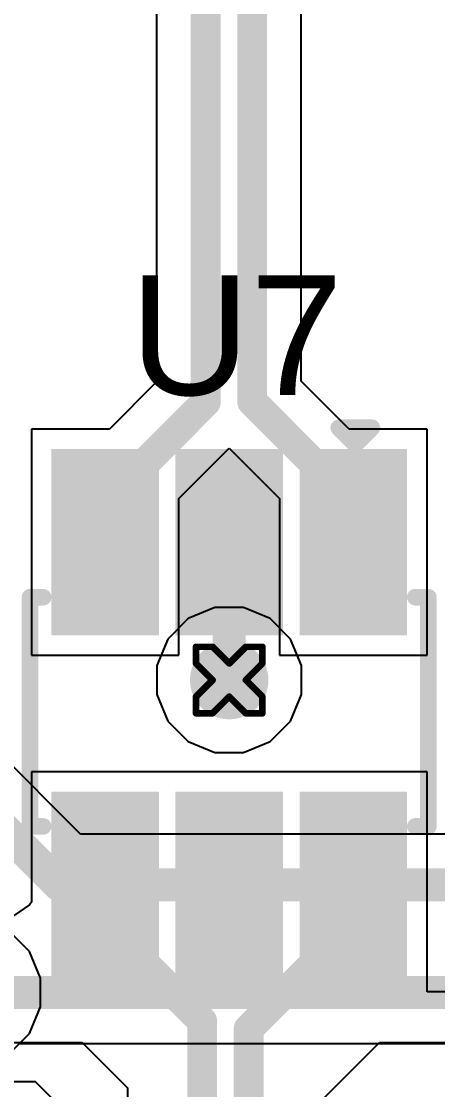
# Model space of a CAD drawing. Header units: inches. Extents: x -11 to 5379, y 0 to 5429.
# Drawn here: x 92.21 to 95.4, y 48.05 to 56.22 of the extents above; entities that cross this region are included whole.
import ezdxf

# ---------------------------------------------------------------- set-up
doc = ezdxf.new("R2010")
doc.units = ezdxf.units.IN
for name, color, linetype in [('Bottom Layer', 5, 'Continuous'), ('Drill Drawing', 1, 'Continuous'), ('GND', 16, 'Continuous'), ('PWR', 76, 'Continuous'), ('Top Layer', 1, 'Continuous'), ('Top Overlay', 2, 'Continuous'), ('Top Paste', 8, 'Continuous'), ('Top Solder', 216, 'Continuous'), ('Via Holes', 16, 'Continuous')]:
    doc.layers.add(name, color=color, linetype=linetype)
doc.styles.add('Arial', font='', dxfattribs={"height": 0.2})
doc.styles.get('Arial').set_extended_font_data('Arial')

# ---------------------------------------------------------------- blocks, each defined once
blk = doc.blocks.new('SOT_23_6_103')
at = {"layer": 'Top Layer'}
for points in [[(-1.92, 1.26), (-0.7, 1.26), (-0.7, 0.64), (-1.92, 0.64)], [(0.7, 1.26), (1.92, 1.26), (1.92, 0.64), (0.7, 0.64)], [(-1.92, 0.31), (-0.7, 0.31), (-0.7, -0.31), (-1.92, -0.31)], [(0.7, 0.31), (1.92, 0.31), (1.92, -0.31), (0.7, -0.31)], [(-1.92, -0.64), (-0.7, -0.64), (-0.7, -1.26), (-1.92, -1.26)], [(0.7, -0.64), (1.92, -0.64), (1.92, -1.26), (0.7, -1.26)]]:
    blk.add_hatch(color=1, dxfattribs=at).paths.add_polyline_path(points)
at = {"layer": 'Top Paste'}
for points in [[(-1.92, 1.26), (-0.7, 1.26), (-0.7, 0.64), (-1.92, 0.64)], [(0.7, 1.26), (1.92, 1.26), (1.92, 0.64), (0.7, 0.64)], [(-1.92, 0.31), (-0.7, 0.31), (-0.7, -0.31), (-1.92, -0.31)], [(0.7, 0.31), (1.92, 0.31), (1.92, -0.31), (0.7, -0.31)], [(-1.92, -0.64), (-0.7, -0.64), (-0.7, -1.26), (-1.92, -1.26)], [(0.7, -0.64), (1.92, -0.64), (1.92, -1.26), (0.7, -1.26)]]:
    blk.add_hatch(color=8, dxfattribs=at).paths.add_polyline_path(points)
at = {"layer": 'Top Solder'}
for points in [[(-2.0216, 1.3616), (-0.5984, 1.3616), (-0.5984, 0.5384), (-2.0216, 0.5384)], [(0.5984, 1.3616), (2.0216, 1.3616), (2.0216, 0.5384), (0.5984, 0.5384)], [(-2.0216, 0.4116), (-0.5984, 0.4116), (-0.5984, -0.4116), (-2.0216, -0.4116)], [(0.5984, 0.4116), (2.0216, 0.4116), (2.0216, -0.4116), (0.5984, -0.4116)], [(-2.0216, -0.5384), (-0.5984, -0.5384), (-0.5984, -1.3616), (-2.0216, -1.3616)], [(0.5984, -0.5384), (2.0216, -0.5384), (2.0216, -1.3616), (0.5984, -1.3616)]]:
    blk.add_hatch(color=216, dxfattribs=at).paths.add_polyline_path(points)
at = {"layer": 'Top Overlay'}
for points in [[(-0.889, 1.424, 0.127, 0.127, 0), (-0.889, 1.524, 0.127, 0.127, 0)], [(0.8636, 1.524, 0.127, 0.127, 0), (-0.889, 1.524, 0.127, 0.127, 0)], [(0.8636, 1.424, 0.127, 0.127, 0), (0.8636, 1.524, 0.127, 0.127, 0)], [(-2.1844, 0.8382, 0.127, 0.127, 0), (-2.1844, 1.0922, 0.127, 0.127, 0)], [(-2.0574, 0.9652, 0.127, 0.127, 0), (-2.1844, 1.0922, 0.127, 0.127, 0)], [(-2.1844, 0.8382, 0.127, 0.127, 0), (-2.0574, 0.9652, 0.127, 0.127, 0)], [(-0.889, -1.524, 0.127, 0.127, 0), (-0.889, -1.424, 0.127, 0.127, 0)], [(0.8636, -1.524, 0.127, 0.127, 0), (0.8636, -1.424, 0.127, 0.127, 0)], [(0.8636, -1.524, 0.127, 0.127, 0), (-0.889, -1.524, 0.127, 0.127, 0)]]:
    blk.add_lwpolyline(points, format="xyseb", dxfattribs=at)
for points in [[(-0.9207, 1.524, 0.0635, 0.0635, 1), (-0.8572, 1.524, 0.0635, 0.0635, 1)], [(-0.9207, 1.524, 0.0635, 0.0635, 1), (-0.8572, 1.524, 0.0635, 0.0635, 1)], [(0.8318, 1.524, 0.0635, 0.0635, 1), (0.8953, 1.524, 0.0635, 0.0635, 1)], [(0.8318, 1.524, 0.0635, 0.0635, 1), (0.8953, 1.524, 0.0635, 0.0635, 1)], [(-0.9207, 1.424, 0.0635, 0.0635, 1), (-0.8572, 1.424, 0.0635, 0.0635, 1)], [(0.8318, 1.424, 0.0635, 0.0635, 1), (0.8953, 1.424, 0.0635, 0.0635, 1)], [(-2.2161, 1.0922, 0.0635, 0.0635, 1), (-2.1526, 1.0922, 0.0635, 0.0635, 1)], [(-2.2161, 1.0922, 0.0635, 0.0635, 1), (-2.1526, 1.0922, 0.0635, 0.0635, 1)], [(-2.0892, 0.9652, 0.0635, 0.0635, 1), (-2.0257, 0.9652, 0.0635, 0.0635, 1)], [(-2.0892, 0.9652, 0.0635, 0.0635, 1), (-2.0257, 0.9652, 0.0635, 0.0635, 1)], [(-2.2161, 0.8382, 0.0635, 0.0635, 1), (-2.1526, 0.8382, 0.0635, 0.0635, 1)], [(-2.2161, 0.8382, 0.0635, 0.0635, 1), (-2.1526, 0.8382, 0.0635, 0.0635, 1)], [(-0.9207, -1.424, 0.0635, 0.0635, 1), (-0.8572, -1.424, 0.0635, 0.0635, 1)], [(0.8318, -1.424, 0.0635, 0.0635, 1), (0.8953, -1.424, 0.0635, 0.0635, 1)], [(-0.9207, -1.524, 0.0635, 0.0635, 1), (-0.8572, -1.524, 0.0635, 0.0635, 1)], [(-0.9207, -1.524, 0.0635, 0.0635, 1), (-0.8572, -1.524, 0.0635, 0.0635, 1)], [(0.8318, -1.524, 0.0635, 0.0635, 1), (0.8953, -1.524, 0.0635, 0.0635, 1)], [(0.8318, -1.524, 0.0635, 0.0635, 1), (0.8953, -1.524, 0.0635, 0.0635, 1)]]:
    blk.add_lwpolyline(points, format="xyseb", close=True, dxfattribs=at)

msp = doc.modelspace()

# ---------------------------------------------------------------- hatches: boundary and pattern name
at = {"layer": 'Bottom Layer'}
h = msp.add_hatch(color=5, dxfattribs=at)
edge = h.paths.add_edge_path()
edge.add_arc((93.8007, 51.181), 0.3, 0, 360)
at = {"layer": 'GND'}
h = msp.add_hatch(color=16, dxfattribs=at)
edge = h.paths.add_edge_path()
edge.add_arc((93.8007, 51.181), 0.3, 0, 360)
at = {"layer": 'PWR'}
h = msp.add_hatch(color=76, dxfattribs=at)
edge = h.paths.add_edge_path()
edge.add_arc((93.8007, 51.181), 0.3, 0, 360)
at = {"layer": 'Top Layer'}
h = msp.add_hatch(color=1, dxfattribs=at)
edge = h.paths.add_edge_path()
edge.add_arc((93.8007, 51.181), 0.3, 0, 360)
at = {"layer": 'Via Holes'}
h = msp.add_hatch(color=7, dxfattribs=at)
edge = h.paths.add_edge_path()
edge.add_arc((93.8007, 51.181), 0.15, 0, 360)

# ---------------------------------------------------------------- linework, layer by layer
at = {"layer": 'Bottom Layer'}
for p, q in [((92.6634, 50.0039), (90.8849, 51.7824)), ((95.9603, 50.0039), (92.6634, 50.0039)), ((92.197, 48.4038), (99.0725, 48.4038))]:
    msp.add_line(p, q, dxfattribs=at)
for points in [[(90.4965, 51.6215, 0.254, 0.254, 0), (92.5025, 49.6155, 0.254, 0.254, 0)], [(92.5025, 49.6155, 0.254, 0.254, 0), (96.3553, 49.6155, 0.254, 0.254, 0)], [(91.802, 48.7923, 0.254, 0.254, 0), (99.4653, 48.7923, 0.254, 0.254, 0)]]:
    msp.add_lwpolyline(points, format="xyseb", dxfattribs=at)
msp.add_lwpolyline([(92.439, 49.6155, 0.127, 0.127, 1), (92.566, 49.6155, 0.127, 0.127, 1)], format="xyseb", close=True, dxfattribs=at)
msp.add_lwpolyline([(92.439, 49.6155, 0.127, 0.127, 1), (92.566, 49.6155, 0.127, 0.127, 1)], format="xyseb", close=True, dxfattribs=at)
at = {"layer": 'Drill Drawing'}
for points in [[(93.5467, 51.308, 0.0508, 0.0508, 0), (93.5467, 51.435, 0.0508, 0.0508, 0)], [(93.5467, 51.435, 0.0508, 0.0508, 0), (93.6737, 51.435, 0.0508, 0.0508, 0)], [(93.6737, 51.435, 0.0508, 0.0508, 0), (93.8007, 51.308, 0.0508, 0.0508, 0)], [(93.8007, 51.308, 0.0508, 0.0508, 0), (93.9277, 51.435, 0.0508, 0.0508, 0)], [(93.9277, 51.435, 0.0508, 0.0508, 0), (94.0547, 51.435, 0.0508, 0.0508, 0)], [(94.0547, 51.308, 0.0508, 0.0508, 0), (94.0547, 51.435, 0.0508, 0.0508, 0)], [(93.5467, 51.308, 0.0508, 0.0508, 0), (93.6737, 51.181, 0.0508, 0.0508, 0)], [(93.9277, 51.181, 0.0508, 0.0508, 0), (94.0547, 51.308, 0.0508, 0.0508, 0)], [(93.5467, 51.054, 0.0508, 0.0508, 0), (93.6737, 51.181, 0.0508, 0.0508, 0)], [(93.9277, 51.181, 0.0508, 0.0508, 0), (94.0547, 51.054, 0.0508, 0.0508, 0)], [(93.5467, 50.927, 0.0508, 0.0508, 0), (93.5467, 51.054, 0.0508, 0.0508, 0)], [(93.6737, 50.927, 0.0508, 0.0508, 0), (93.8007, 51.054, 0.0508, 0.0508, 0)], [(93.8007, 51.054, 0.0508, 0.0508, 0), (93.9277, 50.927, 0.0508, 0.0508, 0)], [(94.0547, 50.927, 0.0508, 0.0508, 0), (94.0547, 51.054, 0.0508, 0.0508, 0)], [(93.5467, 50.927, 0.0508, 0.0508, 0), (93.6737, 50.927, 0.0508, 0.0508, 0)], [(93.9277, 50.927, 0.0508, 0.0508, 0), (94.0547, 50.927, 0.0508, 0.0508, 0)]]:
    msp.add_lwpolyline(points, format="xyseb", dxfattribs=at)
for points in [[(93.534, 51.435, 0.0254, 0.0254, 1), (93.5594, 51.435, 0.0254, 0.0254, 1)], [(93.534, 51.435, 0.0254, 0.0254, 1), (93.5594, 51.435, 0.0254, 0.0254, 1)], [(93.661, 51.435, 0.0254, 0.0254, 1), (93.6864, 51.435, 0.0254, 0.0254, 1)], [(93.661, 51.435, 0.0254, 0.0254, 1), (93.6864, 51.435, 0.0254, 0.0254, 1)], [(93.915, 51.435, 0.0254, 0.0254, 1), (93.9404, 51.435, 0.0254, 0.0254, 1)], [(93.915, 51.435, 0.0254, 0.0254, 1), (93.9404, 51.435, 0.0254, 0.0254, 1)], [(94.042, 51.435, 0.0254, 0.0254, 1), (94.0674, 51.435, 0.0254, 0.0254, 1)], [(94.042, 51.435, 0.0254, 0.0254, 1), (94.0674, 51.435, 0.0254, 0.0254, 1)], [(93.534, 51.308, 0.0254, 0.0254, 1), (93.5594, 51.308, 0.0254, 0.0254, 1)], [(93.534, 51.308, 0.0254, 0.0254, 1), (93.5594, 51.308, 0.0254, 0.0254, 1)], [(93.788, 51.308, 0.0254, 0.0254, 1), (93.8134, 51.308, 0.0254, 0.0254, 1)], [(93.788, 51.308, 0.0254, 0.0254, 1), (93.8134, 51.308, 0.0254, 0.0254, 1)], [(94.042, 51.308, 0.0254, 0.0254, 1), (94.0674, 51.308, 0.0254, 0.0254, 1)], [(94.042, 51.308, 0.0254, 0.0254, 1), (94.0674, 51.308, 0.0254, 0.0254, 1)], [(93.661, 51.181, 0.0254, 0.0254, 1), (93.6864, 51.181, 0.0254, 0.0254, 1)], [(93.661, 51.181, 0.0254, 0.0254, 1), (93.6864, 51.181, 0.0254, 0.0254, 1)], [(93.915, 51.181, 0.0254, 0.0254, 1), (93.9404, 51.181, 0.0254, 0.0254, 1)], [(93.915, 51.181, 0.0254, 0.0254, 1), (93.9404, 51.181, 0.0254, 0.0254, 1)], [(93.534, 51.054, 0.0254, 0.0254, 1), (93.5594, 51.054, 0.0254, 0.0254, 1)], [(93.534, 51.054, 0.0254, 0.0254, 1), (93.5594, 51.054, 0.0254, 0.0254, 1)], [(93.788, 51.054, 0.0254, 0.0254, 1), (93.8134, 51.054, 0.0254, 0.0254, 1)], [(93.788, 51.054, 0.0254, 0.0254, 1), (93.8134, 51.054, 0.0254, 0.0254, 1)], [(94.042, 51.054, 0.0254, 0.0254, 1), (94.0674, 51.054, 0.0254, 0.0254, 1)], [(94.042, 51.054, 0.0254, 0.0254, 1), (94.0674, 51.054, 0.0254, 0.0254, 1)], [(93.534, 50.927, 0.0254, 0.0254, 1), (93.5594, 50.927, 0.0254, 0.0254, 1)], [(93.534, 50.927, 0.0254, 0.0254, 1), (93.5594, 50.927, 0.0254, 0.0254, 1)], [(93.661, 50.927, 0.0254, 0.0254, 1), (93.6864, 50.927, 0.0254, 0.0254, 1)], [(93.661, 50.927, 0.0254, 0.0254, 1), (93.6864, 50.927, 0.0254, 0.0254, 1)], [(93.915, 50.927, 0.0254, 0.0254, 1), (93.9404, 50.927, 0.0254, 0.0254, 1)], [(93.915, 50.927, 0.0254, 0.0254, 1), (93.9404, 50.927, 0.0254, 0.0254, 1)], [(94.042, 50.927, 0.0254, 0.0254, 1), (94.0674, 50.927, 0.0254, 0.0254, 1)], [(94.042, 50.927, 0.0254, 0.0254, 1), (94.0674, 50.927, 0.0254, 0.0254, 1)]]:
    msp.add_lwpolyline(points, format="xyseb", close=True, dxfattribs=at)
at = {"layer": 'GND'}
for p, q in [((92.2717, 49.1061), (92.1158, 49.2619)), ((92.356, 48.9025), (92.2717, 49.1061)), ((92.356, 48.6821), (92.356, 48.9025)), ((92.2717, 48.4785), (92.356, 48.6821)), ((92.1158, 48.3226), (92.2717, 48.4785))]:
    msp.add_line(p, q, dxfattribs=at)
at = {"layer": 'PWR'}
for p, q in [((93.6905, 51.735), (93.4869, 51.6507)), ((93.9109, 51.735), (93.6905, 51.735)), ((94.1145, 51.6507), (93.9109, 51.735)), ((93.4869, 51.6507), (93.331, 51.4948)), ((94.2703, 51.4948), (94.1145, 51.6507)), ((93.331, 51.4948), (93.2467, 51.2912)), ((94.3547, 51.2912), (94.2703, 51.4948)), ((93.2467, 51.2912), (93.2467, 51.0708)), ((94.3547, 51.0708), (94.3547, 51.2912)), ((93.2467, 51.0708), (93.331, 50.8672)), ((94.2703, 50.8672), (94.3547, 51.0708)), ((93.331, 50.8672), (93.4869, 50.7113)), ((94.1145, 50.7113), (94.2703, 50.8672)), ((93.4869, 50.7113), (93.6905, 50.627)), ((93.9109, 50.627), (94.1145, 50.7113)), ((93.6905, 50.627), (93.9109, 50.627)), ((92.2717, 49.1061), (92.1158, 49.2619)), ((92.356, 48.9025), (92.2717, 49.1061)), ((92.356, 48.6821), (92.356, 48.9025)), ((92.2717, 48.4785), (92.356, 48.6821)), ((92.1158, 48.3226), (92.2717, 48.4785))]:
    msp.add_line(p, q, dxfattribs=at)
at = {"layer": 'Top Layer'}
for p, q in [((93.2456, 60.9521), (93.2456, 53.4614)), ((94.3522, 53.465), (94.3522, 60.6493)), ((93.2456, 53.4614), (92.8836, 53.0995)), ((94.7177, 53.0995), (94.3522, 53.465)), ((92.8836, 53.0995), (92.2867, 53.0995)), ((92.2867, 53.0995), (92.2867, 51.3715)), ((95.3147, 53.0995), (94.7177, 53.0995)), ((95.3147, 51.3715), (95.3147, 53.0995)), ((93.4147, 52.5684), (93.8007, 52.9544)), ((93.8007, 52.9544), (94.1867, 52.5684)), ((93.4147, 51.3715), (93.4147, 52.5684)), ((94.1867, 52.5684), (94.1867, 51.3715)), ((92.2867, 51.3715), (93.4147, 51.3715)), ((94.1867, 51.3715), (95.3147, 51.3715)), ((95.3147, 50.4795), (92.2867, 50.4795)), ((92.2867, 50.4795), (92.2867, 49.4835)), ((95.3147, 48.7985), (95.3147, 50.4795)), ((92.2732, 49.4616), (92.1089, 49.3514)), ((92.2867, 49.4835), (92.2732, 49.4616)), ((95.5616, 48.7985), (95.3147, 48.7985)), ((91.5101, 48.41), (92.6758, 48.41)), ((92.6758, 48.41), (93.0216, 48.0642)), ((94.5216, 47.9814), (94.9502, 48.41)), ((94.9502, 48.41), (95.95, 48.41)), ((92.318, 48.11), (91.5101, 48.11)), ((92.5716, 47.8564), (92.318, 48.11)), ((93.0216, 48.0642), (93.0216, 47.4858))]:
    msp.add_line(p, q, dxfattribs=at)
for points in [[(93.6211, 53.3059, 0.2286, 0.2286, 0), (93.6211, 60.9521, 0.2286, 0.2286, 0)], [(93.9767, 53.3095, 0.2286, 0.2286, 0), (93.9767, 60.8048, 0.2286, 0.2286, 0)], [(92.8507, 52.5355, 0.2286, 0.2286, 0), (93.6211, 53.3059, 0.2286, 0.2286, 0)], [(93.9767, 53.3095, 0.2286, 0.2286, 0), (94.7507, 52.5355, 0.2286, 0.2286, 0)], [(92.8507, 52.2355, 0.2286, 0.2286, 0), (92.8507, 52.5355, 0.2286, 0.2286, 0)], [(94.7507, 52.2355, 0.2286, 0.2286, 0), (94.7507, 52.5355, 0.2286, 0.2286, 0)], [(93.8007, 51.181, 0.254, 0.254, 0), (93.8007, 52.2355, 0.254, 0.254, 0)], [(92.8507, 49.3155, 0.2286, 0.2286, 0), (92.8507, 49.6155, 0.2286, 0.2286, 0)], [(94.7507, 49.3155, 0.2286, 0.2286, 0), (94.7507, 49.6155, 0.2286, 0.2286, 0)], [(92.8507, 49.3155, 0.2286, 0.2286, 0), (93.5938, 48.5724, 0.2286, 0.2286, 0)], [(93.9494, 48.5142, 0.2286, 0.2286, 0), (94.7507, 49.3155, 0.2286, 0.2286, 0)], [(93.5938, 47.4389, 0.2286, 0.2286, 0), (93.5938, 48.5724, 0.2286, 0.2286, 0)], [(93.9494, 47.4389, 0.2286, 0.2286, 0), (93.9494, 48.5142, 0.2286, 0.2286, 0)]]:
    msp.add_lwpolyline(points, format="xyseb", dxfattribs=at)
for points in [[(93.5639, 53.3059, 0.1143, 0.1143, 1), (93.6782, 53.3059, 0.1143, 0.1143, 1)], [(93.5639, 53.3059, 0.1143, 0.1143, 1), (93.6782, 53.3059, 0.1143, 0.1143, 1)], [(93.9195, 53.3095, 0.1143, 0.1143, 1), (94.0338, 53.3095, 0.1143, 0.1143, 1)], [(93.9195, 53.3095, 0.1143, 0.1143, 1), (94.0338, 53.3095, 0.1143, 0.1143, 1)], [(92.7935, 52.5355, 0.1143, 0.1143, 1), (92.9078, 52.5355, 0.1143, 0.1143, 1)], [(92.7935, 52.5355, 0.1143, 0.1143, 1), (92.9078, 52.5355, 0.1143, 0.1143, 1)], [(94.6935, 52.5355, 0.1143, 0.1143, 1), (94.8078, 52.5355, 0.1143, 0.1143, 1)], [(94.6935, 52.5355, 0.1143, 0.1143, 1), (94.8078, 52.5355, 0.1143, 0.1143, 1)], [(92.7935, 52.2355, 0.1143, 0.1143, 1), (92.9078, 52.2355, 0.1143, 0.1143, 1)], [(93.7372, 52.2355, 0.127, 0.127, 1), (93.8642, 52.2355, 0.127, 0.127, 1)], [(94.6935, 52.2355, 0.1143, 0.1143, 1), (94.8078, 52.2355, 0.1143, 0.1143, 1)], [(93.7372, 51.181, 0.127, 0.127, 1), (93.8642, 51.181, 0.127, 0.127, 1)], [(92.7935, 49.6155, 0.1143, 0.1143, 1), (92.9078, 49.6155, 0.1143, 0.1143, 1)], [(94.6935, 49.6155, 0.1143, 0.1143, 1), (94.8078, 49.6155, 0.1143, 0.1143, 1)], [(92.7935, 49.3155, 0.1143, 0.1143, 1), (92.9078, 49.3155, 0.1143, 0.1143, 1)], [(92.7935, 49.3155, 0.1143, 0.1143, 1), (92.9078, 49.3155, 0.1143, 0.1143, 1)], [(94.6935, 49.3155, 0.1143, 0.1143, 1), (94.8078, 49.3155, 0.1143, 0.1143, 1)], [(94.6935, 49.3155, 0.1143, 0.1143, 1), (94.8078, 49.3155, 0.1143, 0.1143, 1)], [(93.5366, 48.5724, 0.1143, 0.1143, 1), (93.6509, 48.5724, 0.1143, 0.1143, 1)], [(93.5366, 48.5724, 0.1143, 0.1143, 1), (93.6509, 48.5724, 0.1143, 0.1143, 1)], [(93.8922, 48.5142, 0.1143, 0.1143, 1), (94.0065, 48.5142, 0.1143, 0.1143, 1)], [(93.8922, 48.5142, 0.1143, 0.1143, 1), (94.0065, 48.5142, 0.1143, 0.1143, 1)]]:
    msp.add_lwpolyline(points, format="xyseb", close=True, dxfattribs=at)

# ---------------------------------------------------------------- block references
at = {"rotation": 270}
msp.add_blockref('SOT_23_6_103', (93.8007, 50.9255), dxfattribs=at)

# ---------------------------------------------------------------- texts
at = {"layer": 'Top Overlay', "style": 'Arial'}
msp.add_text('U7', height=0.9144, dxfattribs=at).set_placement((93.0389, 53.3604))

doc.saveas('drawing.dxf')
